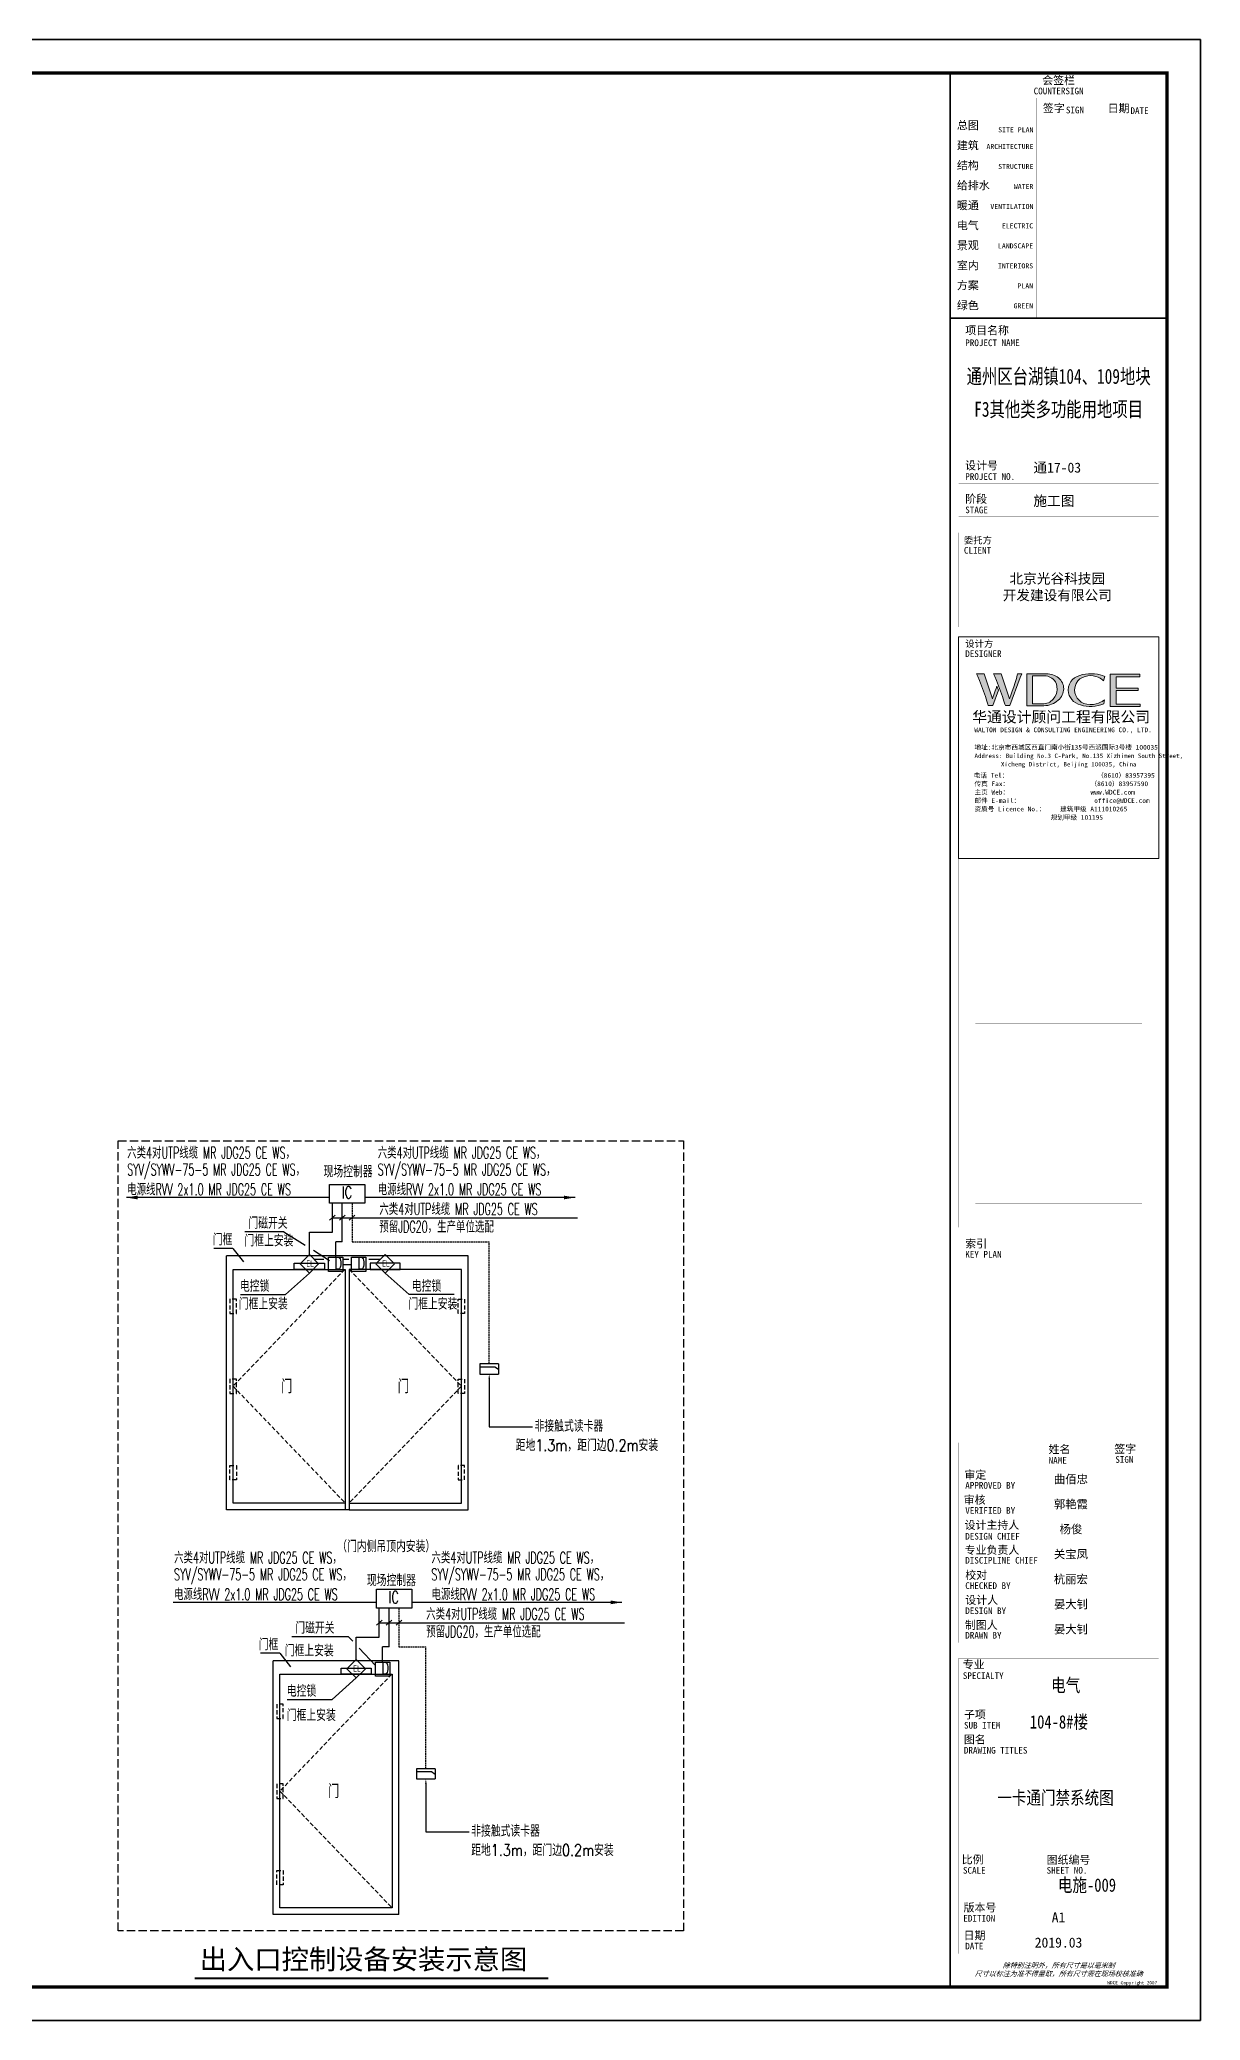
# Model space of a CAD drawing. Extents: x -54686 to 596156, y -555137 to 71395.
# Drawn here: x 265048 to 299854, y -261651 to -202251 of the extents above; entities that cross this region are included whole.
import ezdxf
from ezdxf.enums import TextEntityAlignment as Align

# ---------------------------------------------------------------- set-up
doc = ezdxf.new("R2010")
doc.units = 0
doc.header["$LTSCALE"] = 1000
for name, pattern in [('ah-pole_200$0$CENTER2', [28.575, 19.05, -3.175, 3.175, -3.175]), ('DASH', [0.35, 0.25, -0.1]), ('DASH1', [0.09375, 0.0625, -0.03125]), ('VENT', [0.1875, 0.125, -0.0625])]:
    doc.linetypes.add(name, pattern=pattern)
doc.layers.get('0').update_dxf_attribs({"linetype": 'CONTINUOUS'})
doc.layers.get('Defpoints').update_dxf_attribs({"linetype": 'CONTINUOUS'})
for name, color, linetype in [('A', 3, 'CONTINUOUS'), ('ah-pole_200$0$A-FLOR-8', 252, 'ah-pole_200$0$CENTER2'), ('DIM-系统', 3, 'CONTINUOUS'), ('E-ANNO-TABT', 252, 'CONTINUOUS'), ('EP', 252, 'CONTINUOUS'), ('EPP', 252, 'DASH1'), ('EQUIP', 3, 'CONTINUOUS'), ('EQUIP-消防', 3, 'CONTINUOUS'), ('SHEET_TEXT', 7, 'CONTINUOUS'), ('TEL_TEXT', 3, 'CONTINUOUS'), ('TEL_TITLE', 6, 'CONTINUOUS'), ('TQ', 252, 'CONTINUOUS'), ('TXT', 252, 'CONTINUOUS'), ('WALL', 9, 'CONTINUOUS'), ('WIRE-照明', 1, 'CONTINUOUS'), ('电气文字', 7, 'CONTINUOUS')]:
    doc.layers.add(name, color=color, linetype=linetype)
doc.styles.add('-宋体', font='', dxfattribs={"width": 0.8})
doc.styles.add('_TEL_DIM', font='SIMPLEX', dxfattribs={"width": 0.8, "height": 3.5, "bigfont": 'HZTXT'})
doc.styles.add('AAA', font='simhei.ttf', dxfattribs={"width": 0.8})
doc.styles.add('MM', font='complex.shx', dxfattribs={"width": 0.8, "bigfont": 'hztxt.shx'})
doc.styles.get("Standard").update_dxf_attribs({"font": 'GBENOR', "bigfont": 'GBCBIG'})
doc.styles.add('TQ', font='simhei.ttf')
doc.styles.add('华文细黑', font='STXIHEI.TTF', dxfattribs={"height": 10})
doc.styles.add('图签信息$0$hwxh', font='STXIHEI.TTF')
doc.styles.add('图签信息$0$华文细黑', font='STXIHEI.TTF', dxfattribs={"height": 10})
doc.styles.get('-宋体').set_extended_font_data('NSimSun')

# ---------------------------------------------------------------- blocks, each defined once
blk = doc.blocks.new('_LINKPT1')
blk.add_line((0, 0), (0, 0))
blk = doc.blocks.new('_Y31FCB')
for p, q in [((0.65, 0.7), (-0.65, 0.7)), ((-0.65, 0.7), (-0.65, 0)), ((-0.65, 0.51), (0.38, 0.51)), ((-0.65, 0), (0.65, 0)), ((0.38, 0.51), (0.65, 0.34)), ((0.65, 0.7), (0.65, 0))]:
    blk.add_line(p, q)
blk.add_arc((0.38, 0.51), 0.001, 57.474, 90)
at = {"xscale": 0.002, "yscale": 0.002, "zscale": 0.002}
for p in [(-0.65, 0.35), (-0.65, 0.35), (0, 0.7), (0, 0.7), (0, 0), (0, 0), (0.65, 0.35), (0.65, 0.35)]:
    blk.add_blockref('_LINKPT1', p, dxfattribs=at)
at = {"flags": 9}
blk.add_attdef('A', (0, 0), '', height=0.00002, dxfattribs=at)
blk = doc.blocks.new('_Y30FKO')
blk.add_lwpolyline([(0, -0.64), (0.64, 0), (0, 0.64), (-0.64, 0)], close=True)
at = {"xscale": 0.002, "yscale": 0.002, "zscale": 0.002}
for p in [(-0.32, 0.32), (0.32, 0.32), (-0.32, -0.32), (0.32, -0.32)]:
    blk.add_blockref('_LINKPT1', p, dxfattribs=at)
at = {"width": 0.8, "flags": 8}
blk.add_attdef('$TEXT$', text='', height=0.44, dxfattribs=at).set_placement((0.06, 0.02), align=Align.MIDDLE_CENTER)
at = {"flags": 9}
blk.add_attdef('A', (0, 0), '', height=0.00002, dxfattribs=at)
blk = doc.blocks.new('_Y29ERS')
at = {"ltscale": 0.2}
blk.add_lwpolyline([(-0.5, 0.5), (0.49, 0.5), (0.49, -0.49), (-0.5, -0.49)], close=True, dxfattribs=at)
at = {"xscale": 0.002, "yscale": 0.002, "zscale": 0.002}
for p in [(-0.5, 0), (0, 0.5), (0.5, 0), (0, -0.5)]:
    blk.add_blockref('_LINKPT1', p, dxfattribs=at)
at = {"layer": 'TXT', "color": 0, "style": '_TEL_DIM', "width": 0.7}
blk.add_text('D', height=0.833, dxfattribs=at).set_placement((-0.09, -0.34))
blk = doc.blocks.new('BAR')
blk.add_solid([(0.2, 1.2), (-0.2, 1.2), (0, 0)])
blk = doc.blocks.new('A$C597B7ED5')
at = {"layer": 'EQUIP-消防'}
for p, q in [((0, 0), (0, 632)), ((0, 632), (1178, 632)), ((1178, 632), (1178, 0)), ((1178, 0), (0, 0))]:
    blk.add_line(p, q, dxfattribs=at)
at = {"layer": 'TXT', "color": 0, "style": '_TEL_DIM', "width": 0.7}
blk.add_text('IC', height=400, dxfattribs=at).set_placement((404, 163))
blk = doc.blocks.new('图签信息$0$WDCE Copyright200X')
at = {"const_width": 0.016}
blk.add_lwpolyline([(-10.6, 1.26, 1), (-11.4, 1.26, 1)], format="xyb", close=True, dxfattribs=at)
at = {"style": '图签信息$0$华文细黑'}
for s, p in [('WDCE ', (-11.46, 0.5)), ('     Copyright ', (-3.51, 0.5))]:
    blk.add_text(s, height=1, dxfattribs=at).set_placement(p, align=Align.BOTTOM_RIGHT)
blk.add_text('c', height=0.6, dxfattribs=at).set_placement((-11.04, 1.35), align=Align.MIDDLE_CENTER)
blk.add_attdef('200X', text='', height=1, dxfattribs=at).set_placement((-0.45, 0.5), align=Align.BOTTOM_RIGHT)
blk = doc.blocks.new('图签信息$0$logo2')
h = blk.add_hatch(color=7)
h.paths.add_polyline_path([(19.02, -7.36), (15.84, -7.36), (15.84, -3.97), (18.97, -3.97), (18.97, -4.24), (16.46, -4.24), (16.46, -5.45), (18.81, -5.45), (18.81, -5.69), (16.47, -5.69), (16.47, -7.12), (19.02, -7.12)])
edge = h.paths.add_edge_path()
edge.add_spline(control_points=[(15.26, -4.21), (15.26, -4.21), (15.13, -4.65), (15.13, -4.65), (15.13, -4.65), (14.62, -4.1), (13.73, -4.1), (13.04, -4.1), (12.07, -4.54), (12.08, -5.62), (12.08, -6.49), (12.77, -7.16), (13.73, -7.17), (14.66, -7.17), (15.23, -6.68), (15.23, -6.68), (15.23, -6.68), (15.16, -7.11), (15.16, -7.11), (13.63, -7.7), (11.42, -7.29), (11.41, -5.64), (11.4, -3.72), (14.16, -3.66), (15.26, -4.21)], knot_values=[0, 0, 0, 0, 1, 1, 1, 2, 2, 2, 3, 3, 3, 4, 4, 4, 5, 5, 5, 6, 6, 6, 7, 7, 7, 8, 8, 8, 8], degree=3, periodic=0)
edge = h.paths.add_edge_path(flags=16)
edge.add_spline(control_points=[(10.23, -5.57), (10.23, -5.16), (10.12, -4.83), (9.9, -4.58), (9.63, -4.27), (9.23, -4.12), (8.69, -4.12), (8.69, -4.12), (7.64, -4.12), (7.64, -4.12), (7.64, -4.12), (7.64, -7.1), (7.64, -7.1), (7.64, -7.1), (8.66, -7.1), (8.66, -7.1), (9.13, -7.1), (9.52, -6.93), (9.82, -6.6), (10.09, -6.31), (10.23, -5.96), (10.23, -5.57)], knot_values=[0, 0, 0, 0, 1, 1, 1, 2, 2, 2, 3, 3, 3, 4, 4, 4, 5, 5, 5, 6, 6, 6, 7, 7, 7, 7], degree=3, periodic=0)
edge = h.paths.add_edge_path()
edge.add_spline(control_points=[(10.92, -5.51), (10.92, -5.96), (10.72, -6.37), (10.34, -6.72), (9.92, -7.1), (9.41, -7.29), (8.82, -7.29), (8.82, -7.29), (7.03, -7.29), (7.03, -7.29), (7.03, -7.29), (7.03, -3.92), (7.03, -3.92), (7.03, -3.92), (9.1, -3.92), (9.1, -3.92), (9.59, -3.92), (10.01, -4.06), (10.36, -4.34), (10.73, -4.64), (10.92, -5.03), (10.92, -5.51)], knot_values=[0, 0, 0, 0, 1, 1, 1, 2, 2, 2, 3, 3, 3, 4, 4, 4, 5, 5, 5, 6, 6, 6, 7, 7, 7, 7], degree=3, periodic=0)
at = {"lineweight": 0}
blk.add_lwpolyline([(19.02, -7.36), (15.84, -7.36), (15.84, -3.97), (18.97, -3.97), (18.97, -4.24), (16.46, -4.24), (16.46, -5.45), (18.81, -5.45), (18.81, -5.69), (16.47, -5.69), (16.47, -7.12), (19.02, -7.12), (19.02, -7.36)], dxfattribs=at)
for points, knots in [([(10.92, -5.51), (10.92, -5.96), (10.72, -6.37), (10.34, -6.72), (9.92, -7.1), (9.41, -7.29), (8.82, -7.29), (8.82, -7.29), (7.03, -7.29), (7.03, -7.29), (7.03, -7.29), (7.03, -3.92), (7.03, -3.92), (7.03, -3.92), (9.1, -3.92), (9.1, -3.92), (9.59, -3.92), (10.01, -4.06), (10.36, -4.34), (10.73, -4.64), (10.92, -5.03), (10.92, -5.51)], [0, 0, 0, 0, 1, 1, 1, 2, 2, 2, 3, 3, 3, 4, 4, 4, 5, 5, 5, 6, 6, 6, 7, 7, 7, 7]), ([(10.23, -5.57), (10.23, -5.16), (10.12, -4.83), (9.9, -4.58), (9.63, -4.27), (9.23, -4.12), (8.69, -4.12), (8.69, -4.12), (7.64, -4.12), (7.64, -4.12), (7.64, -4.12), (7.64, -7.1), (7.64, -7.1), (7.64, -7.1), (8.66, -7.1), (8.66, -7.1), (9.13, -7.1), (9.52, -6.93), (9.82, -6.6), (10.09, -6.31), (10.23, -5.96), (10.23, -5.57)], [0, 0, 0, 0, 1, 1, 1, 2, 2, 2, 3, 3, 3, 4, 4, 4, 5, 5, 5, 6, 6, 6, 7, 7, 7, 7]), ([(15.26, -4.21), (15.26, -4.21), (15.13, -4.65), (15.13, -4.65), (15.13, -4.65), (14.62, -4.1), (13.73, -4.1), (13.04, -4.1), (12.07, -4.54), (12.08, -5.62), (12.08, -6.49), (12.77, -7.16), (13.73, -7.17), (14.66, -7.17), (15.23, -6.68), (15.23, -6.68), (15.23, -6.68), (15.16, -7.11), (15.16, -7.11), (13.63, -7.7), (11.42, -7.29), (11.41, -5.64), (11.4, -3.72), (14.16, -3.66), (15.26, -4.21)], [0, 0, 0, 0, 1, 1, 1, 2, 2, 2, 3, 3, 3, 4, 4, 4, 5, 5, 5, 6, 6, 6, 7, 7, 7, 8, 8, 8, 8])]:
    blk.add_open_spline(points, degree=3, knots=knots, dxfattribs=at)
blk = doc.blocks.new('图签信息$0$logo1')
h = blk.add_hatch(color=8)
edge = h.paths.add_edge_path()
edge.add_spline(control_points=[(3.86, -5.21), (3.63, -5.88), (3.39, -6.56), (3.39, -6.56), (3.39, -6.56), (2.5, -3.91), (2.5, -3.91), (2.5, -3.91), (1.8, -3.91), (1.69, -3.91), (2.02, -4.39), (2.95, -7.27), (2.95, -7.27), (2.95, -7.27), (3.44, -7.27), (3.44, -7.27), (3.44, -7.27), (4.03, -5.66), (4.03, -5.66), (4.03, -5.66), (3.86, -5.21), (3.86, -5.21)], knot_values=[0, 0, 0, 0, 1, 1, 1, 2, 2, 2, 3, 3, 3, 4, 4, 4, 5, 5, 5, 6, 6, 6, 7, 7, 7, 7], degree=3, periodic=0)
h = blk.add_hatch(color=7)
edge = h.paths.add_edge_path()
edge.add_spline(control_points=[(6.04, -3.91), (6.09, -4.1), (5.2, -6.56), (5.2, -6.56), (5.2, -6.56), (4.3, -3.91), (4.3, -3.91), (4.3, -3.91), (3.6, -3.91), (3.49, -3.91), (3.82, -4.39), (4.75, -7.27), (4.75, -7.27), (4.75, -7.27), (5.24, -7.27), (5.24, -7.27), (5.24, -7.27), (6.33, -4.3), (6.33, -4.3), (6.33, -4.3), (6.48, -3.91), (6.48, -3.91), (6.48, -3.91), (6.21, -3.91), (6.04, -3.91)], knot_values=[0, 0, 0, 0, 1, 1, 1, 2, 2, 2, 3, 3, 3, 4, 4, 4, 5, 5, 5, 6, 6, 6, 7, 7, 7, 8, 8, 8, 8], degree=3, periodic=0)
at = {"color": 8, "lineweight": 0}
blk.add_open_spline([(3.86, -5.21), (3.63, -5.88), (3.39, -6.56), (3.39, -6.56), (3.39, -6.56), (2.5, -3.91), (2.5, -3.91), (2.5, -3.91), (1.8, -3.91), (1.69, -3.91), (2.02, -4.39), (2.95, -7.27), (2.95, -7.27), (2.95, -7.27), (3.44, -7.27), (3.44, -7.27), (3.44, -7.27), (4.03, -5.66), (4.03, -5.66), (4.03, -5.66), (3.86, -5.21), (3.86, -5.21)], degree=3, knots=[0, 0, 0, 0, 1, 1, 1, 2, 2, 2, 3, 3, 3, 4, 4, 4, 5, 5, 5, 6, 6, 6, 7, 7, 7, 7], dxfattribs=at)
at = {"lineweight": 0}
blk.add_open_spline([(6.04, -3.91), (6.09, -4.1), (5.2, -6.56), (5.2, -6.56), (5.2, -6.56), (4.3, -3.91), (4.3, -3.91), (4.3, -3.91), (3.6, -3.91), (3.49, -3.91), (3.82, -4.39), (4.75, -7.27), (4.75, -7.27), (4.75, -7.27), (5.24, -7.27), (5.24, -7.27), (5.24, -7.27), (6.33, -4.3), (6.33, -4.3), (6.33, -4.3), (6.48, -3.91), (6.48, -3.91), (6.48, -3.91), (6.21, -3.91), (6.04, -3.91)], degree=3, knots=[0, 0, 0, 0, 1, 1, 1, 2, 2, 2, 3, 3, 3, 4, 4, 4, 5, 5, 5, 6, 6, 6, 7, 7, 7, 8, 8, 8, 8], dxfattribs=at)
blk.add_blockref('图签信息$0$logo2', (0, 0))
blk = doc.blocks.new('图签信息$0$时间-logo')
at = {"layer": 'Defpoints', "lineweight": 0}
blk.add_lwpolyline([(0, -23.46), (-21.17, -23.46), (-21.17, 0), (0, 0), (0, -23.46)], dxfattribs=at)
blk.add_blockref('图签信息$0$logo1', (-20.97, 0))
at = {"style": '图签信息$0$hwxh'}
for s, height, p in [('华通设计顾问工程有限公司 ', 1.15, (-19.73, -9.05)), ('WALTON DESIGN & CONSULTING ENGINEERING CO., LTD.', 0.5, (-19.5, -10.1)), ('Address: Building No.3 C-Park, No.135 Xizhimen South Street, ', 0.47, (-19.48, -12.83)), ('地址:北京市西城区西直门南小街135号西派国际3号楼 100035', 0.5, (-19.48, -11.94)), ('电话 Tel：                        （8610）83957395 ', 0.5, (-19.56, -14.91)), ('Xicheng District, Beijing 100035, China ', 0.47, (-16.69, -13.72)), ('传真 Fax：                      （8610）83957590 ', 0.5, (-19.48, -15.8)), ('主页 Web：                      www.WDCE.com ', 0.5, (-19.48, -16.69)), ('资质号 Licence No.：    建筑甲级 A111010265 ', 0.5, (-19.48, -18.47)), ('邮件 E-mail：                    office@WDCE.com ', 0.5, (-19.48, -17.58)), ('   规划甲级 101195', 0.5, (-12.6, -19.36))]:
    blk.add_text(s, height=height, dxfattribs=at).set_placement(p)
blk = doc.blocks.new('图签-A1')
at = {"const_width": 0.5}
for points in [[(-65, 574), (-65, 500.5), (0, 500.5), (0, 574)], [(-65, 0), (0, 0), (0, 500.5), (-65, 500.5)]]:
    blk.add_lwpolyline(points, close=True, dxfattribs=at)
at = {"const_width": 0.05}
for points in [[(-65, 566.5), (0, 566.5)], [(-39.14, 566.5), (-39.14, 500.5)], [(-19.1, 566.5), (-19.1, 500.5)], [(-65, 560.5), (0, 560.5)], [(-65, 554.5), (0, 554.5)], [(-65, 548.5), (0, 548.5)], [(-65, 542.5), (0, 542.5)], [(-65, 536.5), (0, 536.5)], [(-65, 530.5), (0, 530.5)], [(-65, 524.5), (0, 524.5)], [(-65, 518.5), (0, 518.5)], [(-65, 512.5), (0, 512.5)], [(-65, 512.5), (0, 512.5)], [(-65, 506.5), (0, 506.5)], [(-65, 500.5), (0, 500.5)], [(-62.5, 450.87), (-2.5, 450.87)], [(-62.5, 440.87), (-2.5, 440.87)], [(-2.5, 407.85), (-2.5, 436.12), (-62.5, 436.12), (-62.5, 407.85)], [(-62.5, 407.85), (-2.5, 407.85)], [(-62.5, 404.92), (-62.5, 227.83)], [(-62.5, 404.92), (-2.5, 404.92)], [(-62.5, 227.83), (-2.5, 227.83), (-2.5, 404.92)], [(-57.5, 338.36), (-7.5, 338.36)], [(-57.5, 288.83), (-7.5, 288.83)], [(-57.5, 234.85), (-7.5, 234.85)], [(-62.5, 227.83), (-2.5, 227.83)], [(-62.5, 217.74), (-2.5, 217.74)], [(-62.5, 103.26), (-2.5, 103.26), (-2.5, 163.26), (-62.5, 163.26), (-62.5, 103.26)], [(-37.5, 163.26), (-37.5, 103.26)], [(-20, 163.26), (-20, 103.26)], [(-62.5, 155.76), (-2.5, 155.76)], [(-62.5, 148.26), (-2.5, 148.26)], [(-62.5, 140.76), (-2.5, 140.76)], [(-62.5, 133.26), (-2.5, 133.26)], [(-62.5, 125.76), (-2.5, 125.76)], [(-62.5, 118.26), (-2.5, 118.26)], [(-62.5, 110.76), (-2.5, 110.76)], [(-62.5, 98.5), (-2.5, 98.5), (-2.5, 10), (-62.5, 10), (-62.5, 98.5)], [(-62.5, 83.5), (-2.5, 83.5)], [(-62.5, 76), (-2.5, 76)], [(-62.5, 40), (-2.5, 40)], [(-37.5, 40), (-37.5, 26)], [(-62.5, 26), (-2.5, 26)], [(-62.5, 18), (-2.5, 18)]]:
    blk.add_lwpolyline(points, dxfattribs=at)
at = {"ltscale": 0.001, "xscale": 2.834689937531525, "yscale": 2.834689937531525, "zscale": 2.834689937531525}
blk.add_blockref('图签信息$0$时间-logo', (-2.5, 404.92), dxfattribs=at)
blk.add_blockref('图签信息$0$WDCE Copyright200X', (-2.5, 0)).add_auto_attribs({'200X': '2007'})
at = {"style": '图签信息$0$华文细黑'}
for s, height, p in [('会签栏', 2.4, (-32.5, 573)), ('COUNTERSIGN', 2, (-32.5, 569.6))]:
    blk.add_text(s, height=height, dxfattribs=at).set_placement(p, align=Align.TOP_CENTER)
for s, height, p in [('签字', 2.4, (-37.22, 564.63)), ('日期', 2.4, (-17.79, 564.58)), ('总图', 2.4, (-63, 559.5)), ('SIGN', 2, (-30.32, 563.88)), ('DATE', 2, (-10.96, 563.7)), ('建筑', 2.4, (-63, 553.5)), ('结构', 2.4, (-63, 547.5)), ('给排水', 2.4, (-63, 541.5)), ('暖通', 2.4, (-63, 535.5)), ('电气', 2.4, (-63, 529.5)), ('景观', 2.4, (-63, 523.5)), ('室内', 2.4, (-63, 517.5)), ('方案', 2.4, (-63, 511.5)), ('绿色', 2.4, (-63, 505.5)), ('项目名称', 2.4, (-60.5, 498)), ('PROJECT NAME', 2, (-60.5, 494.08)), ('设计号', 2.4, (-60.54, 457.48)), ('PROJECT NO.', 2, (-60.5, 453.97)), ('阶段', 2.4, (-60.5, 447.47)), ('STAGE', 2, (-60.5, 443.97)), ('委托方', 2, (-60.9, 434.86)), ('CLIENT', 2, (-60.9, 431.86)), ('设计方', 2, (-60.5, 403.83)), ('DESIGNER', 2, (-60.5, 400.83)), ('KEY PLAN', 2, (-60.5, 220.74)), ('索引', 2.4, (-60.5, 224.14)), ('姓名', 2.4, (-35.5, 162.47)), ('签字', 2.4, (-15.81, 162.57)), ('审定', 2.4, (-60.73, 154.81)), ('NAME', 2, (-35.5, 158.96)), ('SIGN', 2, (-15.5, 159.2)), ('APPROVED BY', 2, (-60.5, 151.44)), ('审核', 2.4, (-60.95, 147.29)), ('VERIFIED BY', 2, (-60.5, 143.91)), ('设计主持人', 2.4, (-60.68, 139.76)), ('专业负责人', 2.4, (-60.67, 132.26)), ('DESIGN CHIEF', 2, (-60.5, 136.19)), ('校对', 2.4, (-60.5, 124.76)), ('DISCIPLINE CHIEF', 2, (-60.5, 128.98)), ('CHECKED BY', 2, (-60.5, 121.37)), ('设计人', 2.4, (-60.5, 117.26)), ('DESIGN BY', 2, (-60.5, 113.83)), ('制图人', 2.4, (-60.61, 109.76)), ('DRAWN BY', 2, (-60.5, 106.5)), ('专业', 2.4, (-61.23, 97.93)), ('SPECIALTY', 2, (-61.23, 94.38)), ('SUB ITEM', 2, (-60.88, 79.5)), ('子项', 2.4, (-60.88, 82.92)), ('DRAWING TITLES', 2, (-60.91, 72)), ('图名', 2.4, (-60.91, 75.41)), ('比例', 2.4, (-61.56, 39.42)), ('SCALE', 2, (-61.19, 36)), ('SHEET NO.', 2, (-36.1, 36)), ('图纸编号', 2.4, (-36.1, 39.32)), ('版本号', 2.4, (-61, 25.03)), ('EDITION', 2, (-61.06, 21.61)), ('日期', 2.4, (-61, 16.68)), ('DATE', 2, (-60.5, 13.26))]:
    blk.add_text(s, height=height, dxfattribs=at).set_placement(p, align=Align.TOP_LEFT)
for s, p in [('ARCHITECTURE', (-40.06, 552.7)), ('SITE PLAN', (-40.06, 557.7)), ('STRUCTURE', (-40.06, 546.7)), ('WATER', (-40.06, 540.7)), ('VENTILATION', (-40.06, 534.7)), ('ELECTRIC', (-40.14, 528.89)), ('LANDSCAPE', (-40.14, 522.89)), ('INTERIORS', (-40.14, 516.89)), ('PLAN', (-40.14, 510.89)), ('GREEN', (-40.14, 504.89))]:
    blk.add_text(s, height=1.5, dxfattribs=at).set_placement(p, align=Align.TOP_RIGHT)
at = {"color": 4, "style": '图签信息$0$华文细黑', "width": 0.75}
for s, p in [('通州区台湖镇104、109地块', (-32.5, 480.78)), ('F3其他类多功能用地项目', (-32.5, 470.91))]:
    blk.add_text(s, height=4.5, dxfattribs=at).set_placement(p, align=Align.CENTER)
at = {"color": 4, "style": '图签信息$0$华文细黑'}
for s, p in [('A1', (-32.53, 19.4)), ('2019.03', (-32.53, 11.84))]:
    blk.add_text(s, height=3, dxfattribs=at).set_placement(p, align=Align.CENTER)
at = {"style": '图签信息$0$华文细黑', "oblique": 20}
for s, p in [('除特别注明外，所有尺寸是以毫米制', (-32.5, 6.5)), ('尺寸以标注为准不得量取，所有尺寸需在现场校核准确', (-32.5, 4))]:
    blk.add_text(s, height=1.5, dxfattribs=at).set_placement(p, align=Align.MIDDLE_CENTER)
at = {"color": 4, "ltscale": 0.001, "char_height": 3, "width": 58.4895, "style": '图签信息$0$华文细黑'}
for s, insert, attachment_point in [('通17-03', (-40.06, 455.51), 4), ('施工图', (-40.06, 445.51), 4), ('北京光谷科技园\\P开发建设有限公司', (-32.9, 419.71), 5)]:
    blk.add_mtext(s, dxfattribs=dict(at, insert=insert, attachment_point=attachment_point))
blk = doc.blocks.new('A$C0199260F')
at = {"layer": 'TEL_TITLE'}
blk.add_lwpolyline([(-84100, 59400), (0, 59400), (0, 0), (-84100, 0)], close=True, dxfattribs=at)
blk = doc.blocks.new('SDG AETH AE5H')
at = {"layer": 'DIM-系统'}
blk.add_lwpolyline([(-54686, 13482), (29414, 13482), (29414, -45918), (-54686, -45918)], close=True, dxfattribs=at)

msp = doc.modelspace()

# ---------------------------------------------------------------- linework, layer by layer
at = {"layer": 'A', "color": 7}
for p, q in [((277895, -238724), (270650, -238724)), ((270650, -239129), (270650, -238724)), ((277895, -239129), (277895, -238724)), ((270650, -246337), (270650, -239129)), ((270848, -246139), (270848, -239129)), ((270848, -239129), (274215, -239129)), ((274215, -239129), (274215, -246337)), ((277697, -239129), (274330, -239129)), ((274330, -239129), (274330, -246337)), ((277697, -246139), (277697, -239129)), ((277895, -246337), (277895, -239129)), ((274330, -246337), (270650, -246337)), ((274215, -246139), (270848, -246139)), ((274330, -246139), (277697, -246139)), ((274330, -246337), (277895, -246337)), ((275818, -250866), (272055, -250866)), ((272055, -251271), (272055, -250866)), ((275818, -258479), (275818, -250866)), ((272055, -258479), (272055, -251271)), ((272253, -258281), (272253, -251271)), ((272253, -251271), (275620, -251271)), ((275620, -251271), (275620, -258281)), ((275620, -258281), (272253, -258281)), ((275818, -258479), (272055, -258479))]:
    msp.add_line(p, q, dxfattribs=at)
at = {"layer": 'A', "color": 7, "linetype": 'VENT'}
for points in [[(274201, -239129), (270848, -242634), (274215, -246139)], [(274330, -239129), (277697, -242634), (274330, -246139)], [(275606, -251271), (272253, -254776), (275620, -258281)]]:
    msp.add_lwpolyline(points, dxfattribs=at)
for points in [[(270752, -240457), (270947, -240457), (270947, -240023), (270752, -240023)], [(277793, -240457), (277598, -240457), (277598, -240023), (277793, -240023)], [(270752, -242851), (270947, -242851), (270947, -242418), (270752, -242418)], [(277793, -242851), (277598, -242851), (277598, -242418), (277793, -242418)], [(270752, -245010), (270947, -245010), (270947, -245443), (270752, -245443)], [(277793, -245010), (277598, -245010), (277598, -245443), (277793, -245443)], [(272157, -252599), (272352, -252599), (272352, -252165), (272157, -252165)], [(272157, -254993), (272352, -254993), (272352, -254560), (272157, -254560)], [(272157, -257152), (272352, -257152), (272352, -257585), (272157, -257585)]]:
    msp.add_lwpolyline(points, close=True, dxfattribs=at)
at = {"layer": 'ah-pole_200$0$A-FLOR-8', "color": 9, "linetype": 'DASH'}
msp.add_lwpolyline([(267403, -258965), (267403, -235277), (284359, -235277), (284359, -258965)], close=True, dxfattribs=at)
at = {"layer": 'E-ANNO-TABT', "color": 7}
msp.add_line((273136, -238017), (273827, -238017), dxfattribs=at)
at = {"layer": 'EP'}
for points in [[(273586, -238942), (273586, -239129), (272685, -239129), (272685, -238942)], [(274959, -238942), (274959, -239129), (275859, -239129), (275859, -238942)], [(274991, -251084), (274991, -251271), (274091, -251271), (274091, -251084)]]:
    msp.add_lwpolyline(points, close=True, dxfattribs=at)
at = {"layer": 'TEL_TEXT', "ltscale": 0.2}
for p, q in [((273741, -237659), (273912, -237506)), ((274036, -237659), (274207, -237506)), ((274330, -237659), (274502, -237506)), ((275146, -249801), (275318, -249648)), ((275441, -249801), (275612, -249648)), ((275735, -249801), (275907, -249648))]:
    msp.add_line(p, q, dxfattribs=at)
at = {"layer": 'TEL_TITLE'}
msp.add_lwpolyline([(215754, -261651), (299854, -261651), (299854, -202251), (215754, -202251)], close=True, dxfattribs=at)
at = {"layer": 'TEL_TITLE', "const_width": 100}
msp.add_lwpolyline([(218254, -260651), (298854, -260651), (298854, -203251), (218254, -203251)], close=True, dxfattribs=at)
at = {"layer": 'TXT', "color": 4}
for p, q in [((273827, -237583), (281179, -237583)), ((272374, -238004), (271204, -238004)), ((272374, -238004), (273009, -238402)), ((273256, -238557), (273745, -238864)), ((275232, -249725), (282584, -249725)), ((274309, -250146), (272610, -250146)), ((274309, -250146), (274437, -250282)), ((274633, -250491), (275118, -251006)), ((273824, -252029), (274541, -251381)), ((272474, -252029), (273824, -252029)), ((276630, -254550), (276630, -255995)), ((276630, -255995), (277930, -255995))]:
    msp.add_line(p, q, dxfattribs=at)
at = {"layer": 'TXT', "color": 0}
for p, q in [((270844, -238499), (270268, -238499)), ((270844, -238499), (271165, -238905)), ((272249, -250641), (271674, -250641)), ((272249, -250641), (272570, -251047))]:
    msp.add_line(p, q, dxfattribs=at)
at = {"layer": 'TXT', "color": 7}
for p, q in [((272419, -239887), (273136, -239239)), ((276126, -239887), (275409, -239239)), ((271069, -239887), (272419, -239887)), ((277476, -239887), (276126, -239887)), ((278530, -242408), (278530, -243853)), ((278530, -243853), (279830, -243853))]:
    msp.add_line(p, q, dxfattribs=at)
at = {"layer": 'TXT', "color": 4}
for points in [[(278507, -242408), (278553, -242408), (278530, -242268)], [(276607, -254550), (276653, -254550), (276630, -254410)]]:
    msp.add_solid(points, dxfattribs=at)
at = {"layer": 'WALL', "color": 7, "const_width": 54.5}
msp.add_lwpolyline([(269696, -260391), (280300, -260391)], dxfattribs=at)
at = {"layer": 'WIRE-照明', "linetype": 'Continuous', "ltscale": 0.2}
for p, q in [((273742, -236974), (267651, -236974)), ((281103, -236974), (274803, -236974)), ((273827, -238017), (273827, -237149)), ((274121, -238303), (274121, -237149)), ((273136, -238689), (273136, -238017)), ((274121, -238303), (273928, -238303)), ((273928, -238763), (273928, -238303)), ((273273, -238826), (273571, -238826)), ((274145, -238979), (274400, -238979)), ((274168, -238826), (274323, -238826)), ((274917, -238826), (275272, -238826)), ((275147, -249116), (269056, -249116)), ((275232, -250159), (275232, -249291)), ((275527, -250445), (275527, -249291)), ((282508, -249116), (276209, -249116)), ((274541, -250831), (274541, -250159)), ((274541, -250159), (275232, -250159)), ((275527, -250445), (275334, -250445)), ((275334, -250905), (275334, -250445))]:
    msp.add_line(p, q, dxfattribs=at)
at = {"layer": 'WIRE-照明', "linetype": 'DASH', "ltscale": 0.2}
for p, q in [((274416, -237149), (274416, -238303)), ((274416, -238303), (278527, -238303)), ((278527, -241966), (278527, -238303)), ((275821, -249291), (275821, -250445)), ((275821, -250445), (276626, -250445)), ((276626, -254108), (276626, -250445))]:
    msp.add_line(p, q, dxfattribs=at)

# ---------------------------------------------------------------- block references
at = {"layer": 'DIM-系统'}
msp.add_blockref('SDG AETH AE5H', (270441, -215733), dxfattribs=at)
at = {"layer": 'EPP', "yscale": 278.5188504785765}
for p, xscale, zscale, rotation in [((267651, -236974), -278.5188504785765, 278.5188504784896, 270), ((281103, -236974), 278.5188504785765, 278.5188504785765, 90), ((282508, -249116), 278.5188504785765, 278.5188504785765, 90)]:
    msp.add_blockref('BAR', p, dxfattribs=dict(at, xscale=xscale, zscale=zscale, rotation=rotation))
at = {"layer": 'EQUIP', "ltscale": 0.2, "xscale": 0.9010055982507765, "yscale": 0.9010055982507765, "zscale": 0.9010055982507765}
for p in [(273742, -237149), (275147, -249291)]:
    msp.add_blockref('A$C597B7ED5', p, dxfattribs=at)
at = {"layer": 'EQUIP', "xscale": 432.4826870777179, "yscale": 432.4826870777179, "zscale": 432.4826870777179}
for p in [(273136, -238964), (275409, -238964), (274541, -251106)]:
    msp.add_blockref('_Y30FKO', p, dxfattribs=at).add_auto_attribs({'$TEXT$': 'EL'})
for name, p in [('_Y29ERS', (273928, -238979)), ('_Y29ERS', (274617, -238979)), ('_Y31FCB', (278530, -242268)), ('_Y29ERS', (275334, -251121)), ('_Y31FCB', (276630, -254410))]:
    msp.add_blockref(name, p, dxfattribs=at)
at = {"layer": 'TEL_TITLE'}
msp.add_blockref('A$C0199260F', (299854, -261651), dxfattribs=at)
at = {"layer": 'TEL_TITLE', "xscale": 100, "yscale": 100, "zscale": 100}
msp.add_blockref('图签-A1', (298854, -260651), dxfattribs=at)

# ---------------------------------------------------------------- texts
at = {"layer": 'E-ANNO-TABT', "color": 7, "style": 'MM'}
for s, width, p in [('六类4对UTP线缆 MR JDG25 CE WS，', 0.6, (267674, -235807)), ('六类4对UTP线缆 MR JDG25 CE WS，', 0.6, (275186, -235807)), ('SYV/SYWV-75-5 MR JDG25 CE WS，', 0.6, (267674, -236311)), ('现场控制器', 0.8, (273563, -236371)), ('SYV/SYWV-75-5 MR JDG25 CE WS，', 0.6, (275186, -236311)), ('电源线RVV 2x1.0 MR JDG25 CE WS', 0.6, (267674, -236908)), ('电源线RVV 2x1.0 MR JDG25 CE WS', 0.6, (275186, -236908)), ('门磁开关', 0.8, (271309, -237915)), ('六类4对UTP线缆 MR JDG25 CE WS', 0.6, (275235, -237498)), ('门框', 0.8, (270240, -238410)), ('门框上安装', 0.8, (271189, -238444)), ('预留JDG20，生产单位选配', 0.6, (275235, -238028)), ('门框上安装', 0.8, (271020, -240337)), ('电控锁', 0.8, (271055, -239804)), ('门框上安装', 0.8, (276105, -240341)), ('电控锁', 0.8, (276209, -239804)), ('非接触式读卡器', 0.8, (279890, -244001)), ('距地1.3m，距门边0.2m安装', 0.8, (279324, -244579)), ('六类4对UTP线缆 MR JDG25 CE WS，', 0.6, (269079, -247949)), ('（门内侧吊顶内安装）', 0.8, (273971, -247611)), ('六类4对UTP线缆 MR JDG25 CE WS，', 0.6, (276797, -247949)), ('SYV/SYWV-75-5 MR JDG25 CE WS，', 0.6, (269079, -248453)), ('现场控制器', 0.8, (274862, -248630)), ('SYV/SYWV-75-5 MR JDG25 CE WS，', 0.6, (276797, -248453)), ('电源线RVV 2x1.0 MR JDG25 CE WS', 0.6, (269079, -249050)), ('电源线RVV 2x1.0 MR JDG25 CE WS', 0.6, (276797, -249050)), ('六类4对UTP线缆 MR JDG25 CE WS', 0.6, (276640, -249640)), ('门磁开关', 0.8, (272715, -250057)), ('预留JDG20，生产单位选配', 0.6, (276640, -250170)), ('门框', 0.8, (271618, -250552)), ('门框上安装', 0.8, (272397, -250739)), ('电控锁', 0.8, (272460, -251946)), ('门框上安装', 0.8, (272460, -252675)), ('非接触式读卡器', 0.8, (277990, -256143)), ('距地1.3m，距门边0.2m安装', 0.8, (277990, -256721))]:
    msp.add_text(s, height=350, dxfattribs=dict(at, width=width)).set_placement(p)
at = {"layer": 'SHEET_TEXT', "style": '华文细黑'}
for tag, p in [('曲佰忠', (295973, -245297)), ('郭艳霞', (295973, -246047)), ('杨俊', (295973, -246797)), ('关宝凤', (295973, -247547)), ('杭丽宏', (295973, -248297)), ('晏大钊', (295973, -249047)), ('晏大钊', (295973, -249797))]:
    msp.add_attdef(tag, text='', height=250, dxfattribs=at).set_placement(p, align=Align.TOP_CENTER)
at = {"layer": 'TQ', "color": 7, "style": 'TQ'}
msp.add_text('出入口控制设备安装示意图', height=600, dxfattribs=at).set_placement((269848, -260119))
at = {"layer": 'TXT', "color": 0, "style": '-宋体', "width": 0.7}
for p in [(272283, -242806), (275785, -242806), (273689, -254948)]:
    msp.add_text('门', height=360, dxfattribs=at).set_placement(p)
at = {"layer": '电气文字', "style": 'AAA', "width": 0.8}
for s, p in [('电气', (295380, -251799)), ('104-8#楼', (294742, -252899)), ('一卡通门禁系统图', (293764, -255175)), ('电施-009', (295582, -257793))]:
    msp.add_text(s, height=400, dxfattribs=at).set_placement(p)

doc.saveas('drawing.dxf')
